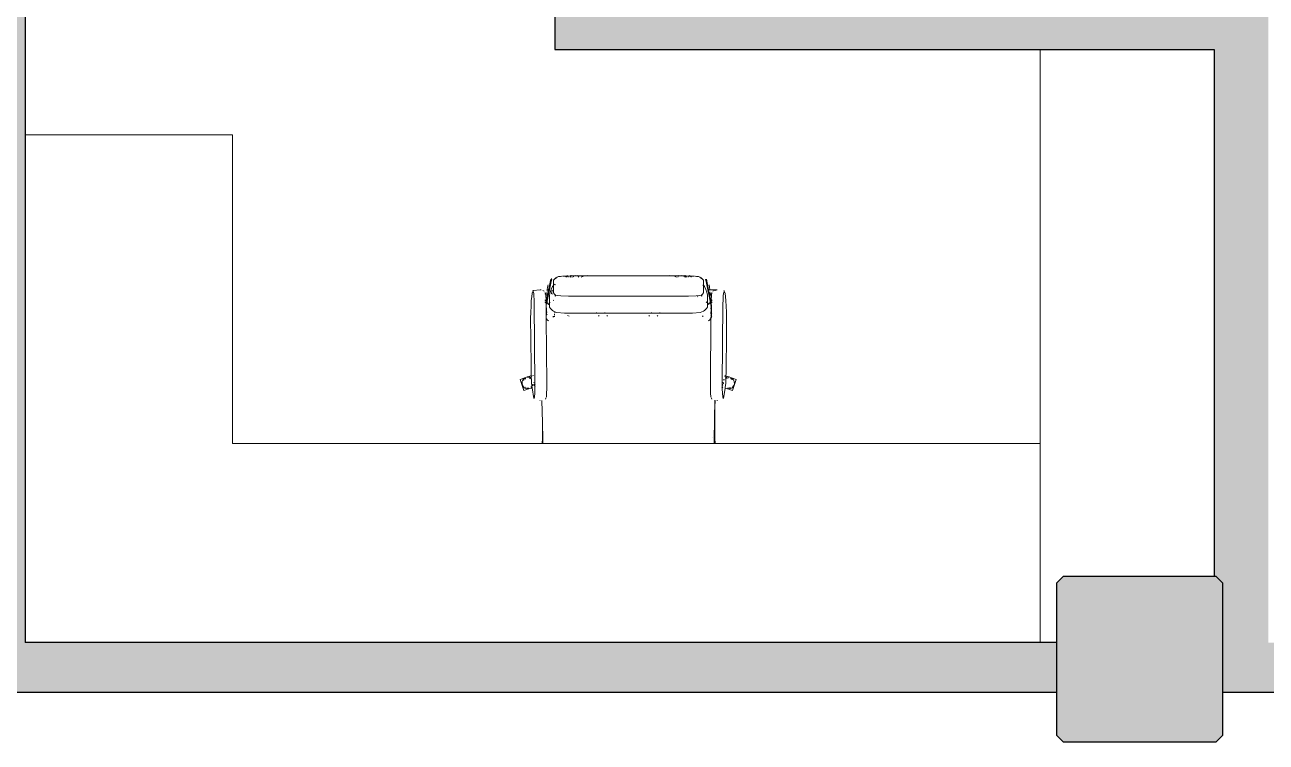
# Model space of a CAD drawing. Header units: metres. Extents: x 44.7 to 67.2, y 8.3 to 25.4.
# Drawn here: x 56.582 to 60.324, y 10.648 to 12.81 of the extents above; entities that cross this region are included whole.
import ezdxf

# ---------------------------------------------------------------- set-up
doc = ezdxf.new("R2010")
doc.units = ezdxf.units.M
doc.layers.add('0A_ HATCH', color=7, linetype='Continuous')
doc.layers.add('0A_MOBILIARIO', color=6, linetype='Continuous', lineweight=5)
doc.layers.add('0A_MUROS', color=7, linetype='Continuous', lineweight=30)

msp = doc.modelspace()

# ---------------------------------------------------------------- hatches: boundary and pattern name
at = {"layer": '0A_ HATCH', "transparency": 33554534}
h = msp.add_hatch(color=256, dxfattribs=at)
h.dxf.hatch_style = 1
h.paths.add_polyline_path([(51.6326, 15.0034), (45.7029, 15.0034), (45.667, 14.8534), (51.6326, 14.8534)])
h.paths.add_polyline_path([(55.4326, 13.8534), (51.4826, 13.8534), (51.4826, 10.9484), (51.6326, 10.9484), (51.6326, 13.7034), (55.4326, 13.7034)])
h.paths.add_polyline_path([(56.5826, 13.8534), (56.4326, 13.8534), (56.4326, 10.9484), (56.5826, 10.9484)])
h.paths.add_polyline_path([(58.3553, 15.0034), (58.1799, 15.0034), (58.1799, 13.8534), (57.5826, 13.8534), (57.5826, 13.7034), (58.1799, 13.7034), (58.1799, 12.7357), (60.1676, 12.7357), (60.1676, 11.1484), (60.1726, 11.1484), (60.1926, 11.1284), (60.1926, 10.7983), (60.1726, 10.7983), (64.5426, 10.7983), (64.5426, 10.9484), (60.3303, 10.9484), (60.3303, 15.0034), (59.3426, 15.0034), (59.3426, 14.7034), (60.1549, 14.7034), (60.1549, 12.9311), (58.3553, 12.9311)])
h = msp.add_hatch(color=256, dxfattribs=at)
h.dxf.hatch_style = 1
h.paths.add_polyline_path([(60.1926, 11.1284), (60.1726, 11.1484), (59.7126, 11.1484), (59.6926, 11.1284), (59.6926, 10.6684), (59.7126, 10.6484), (60.1726, 10.6484), (60.1926, 10.6684)])
h = msp.add_hatch(color=256, dxfattribs=at)
h.dxf.hatch_style = 1
h.paths.add_polyline_path([(59.6926, 10.9484), (44.733, 10.9484), (44.6971, 10.7983), (59.6926, 10.7983)])

# ---------------------------------------------------------------- linework, layer by layer
at = {"layer": '0A_MOBILIARIO'}
for p, q in [((59.6426, 12.7357), (59.6426, 10.9484)), ((57.2076, 12.4784), (56.5826, 12.4784)), ((57.2076, 12.4784), (57.2076, 11.5484)), ((58.1903, 12.0511), (58.1863, 12.0494)), ((58.1967, 12.0519), (58.1903, 12.0511)), ((58.2001, 12.0522), (58.1967, 12.0519)), ((58.2068, 12.0528), (58.2027, 12.0524)), ((58.2166, 12.053), (58.2068, 12.0528)), ((58.2137, 12.0503), (58.213, 12.0496)), ((58.2147, 12.0512), (58.2137, 12.0503)), ((58.2163, 12.0541), (58.217, 12.0533)), ((58.217, 12.0533), (58.2166, 12.053)), ((58.2173, 12.053), (58.2166, 12.053)), ((58.2179, 12.0541), (58.217, 12.0533)), ((58.217, 12.0533), (58.2173, 12.053)), ((58.2264, 12.0532), (58.2173, 12.053)), ((58.2187, 12.0513), (58.2196, 12.0502)), ((58.2196, 12.0502), (58.2199, 12.0496)), ((58.2247, 12.0496), (58.2272, 12.0515)), ((58.2264, 12.0532), (58.2258, 12.0541)), ((58.2292, 12.0532), (58.2264, 12.0532)), ((58.229, 12.0496), (58.2277, 12.0515)), ((58.2296, 12.0532), (58.2292, 12.0532)), ((58.2296, 12.0532), (58.2308, 12.0541)), ((58.241, 12.0532), (58.2296, 12.0532)), ((58.2324, 12.0496), (58.2368, 12.0515)), ((58.241, 12.0532), (58.2431, 12.0541)), ((58.2487, 12.0532), (58.241, 12.0532)), ((58.2481, 12.0541), (58.2487, 12.0532)), ((58.2744, 12.0532), (58.2487, 12.0532)), ((58.25, 12.0515), (58.2514, 12.0496)), ((58.2593, 12.0496), (58.2629, 12.0512)), ((58.2629, 12.0512), (58.2647, 12.0515)), ((58.2744, 12.0532), (58.2793, 12.0541)), ((58.531, 12.0532), (58.2744, 12.0532)), ((58.5262, 12.0541), (58.531, 12.0532)), ((58.5524, 12.0532), (58.531, 12.0532)), ((58.5408, 12.0515), (58.5426, 12.0512)), ((58.5426, 12.0512), (58.5459, 12.0498)), ((58.5499, 12.0498), (58.5512, 12.0515)), ((58.5524, 12.0532), (58.5531, 12.0541)), ((58.5645, 12.0532), (58.5524, 12.0532)), ((58.5624, 12.0541), (58.5645, 12.0532)), ((58.5716, 12.0532), (58.5645, 12.0532)), ((58.5687, 12.0515), (58.5724, 12.0499)), ((58.5704, 12.0541), (58.5716, 12.0532)), ((58.5739, 12.0532), (58.5716, 12.0532)), ((58.5735, 12.0515), (58.5724, 12.0499)), ((58.5747, 12.0532), (58.5739, 12.0532)), ((58.574, 12.0515), (58.5763, 12.0498)), ((58.5754, 12.0541), (58.5747, 12.0532)), ((58.584, 12.053), (58.5747, 12.0532)), ((58.5814, 12.0498), (58.5816, 12.0502)), ((58.5825, 12.0513), (58.5816, 12.0502)), ((58.5849, 12.0541), (58.584, 12.053)), ((58.5871, 12.053), (58.584, 12.053)), ((58.5871, 12.053), (58.5859, 12.0541)), ((58.5963, 12.0528), (58.5871, 12.053)), ((58.5901, 12.0503), (58.5891, 12.0512)), ((58.5901, 12.0503), (58.5906, 12.0498)), ((58.6005, 12.0524), (58.5963, 12.0528)), ((58.6064, 12.0519), (58.603, 12.0522)), ((58.6129, 12.0511), (58.6064, 12.0519)), ((58.6168, 12.0494), (58.6129, 12.0511)), ((58.1578, 12.0191), (58.1566, 12.0115)), ((58.1674, 12.0374), (58.1572, 11.9878)), ((58.1675, 12.0313), (58.1574, 11.9818)), ((58.1578, 12.0191), (58.1595, 12.026)), ((58.1672, 12.0434), (58.1607, 12.0115)), ((58.169, 12.0451), (58.1674, 12.0374)), ((58.1675, 12.0313), (58.1692, 12.039)), ((58.1683, 12.0122), (58.1722, 12.0211)), ((58.1692, 12.039), (58.1704, 12.0433)), ((58.1722, 12.0211), (58.1751, 12.0243)), ((58.1751, 12.0401), (58.178, 12.0438)), ((58.1751, 12.0243), (58.1751, 12.0401)), ((58.1751, 12.0022), (58.1751, 12.0243)), ((58.1772, 12.0262), (58.18, 12.0286)), ((58.1801, 12.0456), (58.178, 12.0438)), ((58.18, 12.0273), (58.1794, 12.0269)), ((58.1797, 12.0446), (58.1797, 12.0446)), ((58.1826, 12.0474), (58.1801, 12.0456)), ((58.1802, 12.0446), (58.1802, 12.0446)), ((58.1835, 12.0476), (58.1814, 12.0459)), ((58.1814, 12.0459), (58.1838, 12.0454)), ((58.1826, 12.0474), (58.1863, 12.0494)), ((58.1863, 12.0494), (58.1835, 12.0476)), ((58.5724, 12.0499), (58.5723, 12.0498)), ((58.5724, 12.0499), (58.5728, 12.0498)), ((58.6168, 12.0494), (58.6202, 12.0473)), ((58.6196, 12.0476), (58.6168, 12.0494)), ((58.6194, 12.0454), (58.6217, 12.0459)), ((58.6217, 12.0459), (58.6196, 12.0476)), ((58.623, 12.0456), (58.6202, 12.0473)), ((58.623, 12.0456), (58.6251, 12.0438)), ((58.6236, 12.0446), (58.6238, 12.0434)), ((58.6239, 12.0432), (58.6238, 12.0434)), ((58.6245, 12.0428), (58.6242, 12.0441)), ((58.6251, 12.0438), (58.6281, 12.0401)), ((58.6259, 12.0264), (58.6281, 12.0245)), ((58.6281, 12.0401), (58.6281, 12.0245)), ((58.6281, 12.0245), (58.6281, 12.0022)), ((58.6281, 12.0245), (58.6282, 12.0244)), ((58.6282, 12.0244), (58.6311, 12.0211)), ((58.6311, 12.0211), (58.6351, 12.0121)), ((58.6334, 12.0433), (58.6346, 12.039)), ((58.6362, 12.0313), (58.6346, 12.039)), ((58.6464, 11.9818), (58.6362, 12.0313)), ((58.6465, 11.9878), (58.6364, 12.0374)), ((58.643, 12.0115), (58.6365, 12.0434)), ((58.646, 12.0191), (58.6443, 12.026)), ((58.6471, 12.0115), (58.646, 12.0191)), ((58.1086, 11.9783), (58.1077, 11.9625)), ((58.1098, 11.9911), (58.1086, 11.9783)), ((58.1111, 12.0004), (58.1098, 11.9911)), ((58.1125, 12.0058), (58.1111, 12.0004)), ((58.1146, 12.0094), (58.1132, 12.008)), ((58.1148, 12.0034), (58.1139, 12.0072)), ((58.1146, 12.0094), (58.1349, 12.0111)), ((58.1146, 12.0094), (58.1351, 12.011)), ((58.1157, 12.0004), (58.1148, 12.0034)), ((58.1157, 12.0004), (58.1166, 11.9928)), ((58.1166, 11.9928), (58.1172, 11.9815)), ((58.1175, 11.9679), (58.1172, 11.9815)), ((58.1349, 12.0111), (58.1381, 12.0112)), ((58.1381, 12.0112), (58.1374, 12.0115)), ((58.1429, 12.0094), (58.1428, 12.0094)), ((58.1476, 12.0077), (58.1429, 12.0094)), ((58.1516, 11.9994), (58.1492, 11.9994)), ((58.1508, 11.9803), (58.1502, 11.9813)), ((58.1505, 12.0034), (58.1514, 12.0004)), ((58.1525, 11.9784), (58.1508, 11.9803)), ((58.1516, 11.9994), (58.1514, 12.0004)), ((58.1523, 11.9928), (58.1516, 11.9994)), ((58.1554, 11.9993), (58.1516, 11.9994)), ((58.1529, 11.9815), (58.1523, 11.9928)), ((58.153, 11.9784), (58.1525, 11.9784)), ((58.153, 11.9784), (58.1529, 11.9815)), ((58.1537, 11.9784), (58.153, 11.9784)), ((58.1531, 11.972), (58.153, 11.9784)), ((58.1537, 11.9847), (58.1547, 11.9856)), ((58.154, 11.9786), (58.1537, 11.9784)), ((58.154, 11.9786), (58.1538, 11.9732)), ((58.1542, 11.9821), (58.154, 11.9786)), ((58.1548, 11.9793), (58.154, 11.9786)), ((58.1544, 11.9848), (58.1542, 11.9821)), ((58.1543, 11.9736), (58.1549, 11.9796)), ((58.1557, 11.9883), (58.1547, 11.9856)), ((58.1549, 11.9796), (58.1548, 11.9793)), ((58.1558, 11.9822), (58.1549, 11.9796)), ((58.1549, 11.9796), (58.1552, 11.982)), ((58.1549, 11.9731), (58.156, 11.9761)), ((58.1554, 11.9993), (58.1551, 11.9947)), ((58.1555, 11.9848), (58.1552, 11.982)), ((58.1555, 12), (58.1554, 11.9993)), ((58.1582, 11.9993), (58.1554, 11.9993)), ((58.1557, 12.002), (58.1557, 12.0028)), ((58.1571, 11.9939), (58.1557, 11.9883)), ((58.1572, 11.9878), (58.1558, 11.9822)), ((58.156, 11.9761), (58.1574, 11.9818)), ((58.1562, 12.0071), (58.1564, 12.0093)), ((58.1565, 12.0102), (58.1566, 12.0109)), ((58.1566, 12.0115), (58.1607, 12.0115)), ((58.1582, 11.9993), (58.1571, 11.9939)), ((58.1607, 12.0115), (58.1582, 11.9993)), ((58.1655, 12.0038), (58.1634, 11.9949)), ((58.1634, 11.9717), (58.1634, 11.9949)), ((58.1655, 12.0038), (58.1683, 12.0122)), ((58.1719, 12.0093), (58.1697, 12.0006)), ((58.1697, 12.0006), (58.1722, 11.998)), ((58.1722, 12.0105), (58.1719, 12.0093)), ((58.1766, 11.9798), (58.1741, 11.9789)), ((58.178, 11.9983), (58.1751, 12.0022)), ((58.1814, 11.9952), (58.178, 11.9983)), ((58.1794, 11.9934), (58.1829, 11.9923)), ((58.1872, 11.994), (58.1814, 11.9952)), ((58.1972, 11.9929), (58.1872, 11.994)), ((58.2204, 11.9919), (58.1972, 11.9929)), ((58.5827, 11.9919), (58.2204, 11.9919)), ((58.6059, 11.9929), (58.5827, 11.9919)), ((58.616, 11.994), (58.6059, 11.9929)), ((58.6095, 11.9907), (58.6101, 11.9908)), ((58.6217, 11.9952), (58.616, 11.994)), ((58.6205, 11.9923), (58.624, 11.9934)), ((58.6251, 11.9983), (58.6217, 11.9952)), ((58.6281, 12.0022), (58.6251, 11.9983)), ((58.6351, 12.0121), (58.6378, 12.0039)), ((58.64, 11.9949), (58.6378, 12.0039)), ((58.64, 11.9949), (58.64, 11.9717)), ((58.6455, 11.9993), (58.643, 12.0115)), ((58.643, 12.0115), (58.6471, 12.0115)), ((58.6466, 11.9939), (58.6455, 11.9993)), ((58.6483, 11.9993), (58.6455, 11.9993)), ((58.6464, 11.9818), (58.6478, 11.9761)), ((58.6479, 11.9822), (58.6465, 11.9878)), ((58.648, 11.9883), (58.6466, 11.9939)), ((58.6471, 12.0114), (58.6471, 12.0115)), ((58.6471, 12.0115), (58.6656, 12.0112)), ((58.6472, 12.0107), (58.6471, 12.0114)), ((58.6476, 12.0071), (58.6475, 12.0078)), ((58.6478, 11.9761), (58.6488, 11.9731)), ((58.6488, 11.9796), (58.6479, 11.9822)), ((58.6482, 12.001), (58.648, 12.0028)), ((58.649, 11.9856), (58.648, 11.9883)), ((58.6486, 11.982), (58.6482, 11.9848)), ((58.6483, 11.9993), (58.6483, 12)), ((58.6522, 11.9994), (58.6483, 11.9993)), ((58.6486, 11.9947), (58.6483, 11.9993)), ((58.6486, 11.982), (58.6488, 11.9796)), ((58.6488, 11.9796), (58.6489, 11.9788)), ((58.6489, 11.9793), (58.6488, 11.9796)), ((58.65, 11.9784), (58.6489, 11.9793)), ((58.649, 11.9856), (58.65, 11.9847)), ((58.6508, 11.9784), (58.65, 11.9784)), ((58.6508, 11.9784), (58.6506, 11.972)), ((58.6509, 11.9815), (58.6508, 11.9784)), ((58.6512, 11.9784), (58.6508, 11.9784)), ((58.6509, 11.9815), (58.6515, 11.9928)), ((58.6529, 11.9803), (58.6512, 11.9784)), ((58.6515, 11.9928), (58.6522, 11.9994)), ((58.6522, 11.9994), (58.6523, 12.0004)), ((58.6526, 11.9994), (58.6522, 11.9994)), ((58.6523, 12.0004), (58.6532, 12.0034)), ((58.6535, 11.9813), (58.6529, 11.9803)), ((58.6562, 12.0077), (58.6608, 12.0094)), ((58.6624, 12.0097), (58.6686, 12.011)), ((58.6653, 12.0111), (58.6656, 12.0112)), ((58.6656, 12.0112), (58.6663, 12.0115)), ((58.6656, 12.0112), (58.6689, 12.0112)), ((58.6866, 11.9815), (58.6863, 11.9679)), ((58.6872, 11.9928), (58.6866, 11.9815)), ((58.688, 12.0004), (58.6872, 11.9928)), ((58.6889, 12.0034), (58.688, 12.0004)), ((58.6889, 12.0034), (58.6898, 12.0072)), ((58.6891, 12.0094), (58.6906, 12.008)), ((58.6913, 12.0058), (58.6927, 12.0004)), ((58.6927, 12.0004), (58.694, 11.9911)), ((58.694, 11.9911), (58.6951, 11.9783)), ((58.6951, 11.9783), (58.696, 11.9625)), ((58.107, 11.9444), (58.1066, 11.9246)), ((58.1077, 11.9625), (58.107, 11.9444)), ((58.1175, 11.9679), (58.1195, 11.7285)), ((58.1504, 11.9747), (58.1508, 11.974)), ((58.1508, 11.974), (58.1525, 11.9721)), ((58.1525, 11.9721), (58.1531, 11.972)), ((58.1531, 11.9715), (58.1525, 11.9721)), ((58.1531, 11.972), (58.1538, 11.972)), ((58.1531, 11.9715), (58.1531, 11.972)), ((58.1532, 11.9679), (58.1531, 11.9715)), ((58.1536, 11.971), (58.1531, 11.9715)), ((58.1532, 11.9677), (58.1535, 11.9681)), ((58.1532, 11.9679), (58.1532, 11.9677)), ((58.1532, 11.9677), (58.1535, 11.9252)), ((58.1535, 11.9681), (58.1536, 11.9697)), ((58.1535, 11.9681), (58.154, 11.9687)), ((58.1536, 11.971), (58.1536, 11.9697)), ((58.1541, 11.9705), (58.1536, 11.971)), ((58.1538, 11.9721), (58.1542, 11.9725)), ((58.1542, 11.9721), (58.1538, 11.9721)), ((58.1538, 11.9721), (58.1538, 11.9721)), ((58.1538, 11.972), (58.1538, 11.9721)), ((58.1538, 11.9566), (58.1539, 11.9566)), ((58.1539, 11.9566), (58.1538, 11.9563)), ((58.1541, 11.9438), (58.1538, 11.9437)), ((58.1538, 11.9399), (58.154, 11.9405)), ((58.1542, 11.955), (58.1539, 11.9566)), ((58.154, 11.9687), (58.1541, 11.9705)), ((58.154, 11.9687), (58.1546, 11.9695)), ((58.154, 11.9405), (58.1541, 11.9438)), ((58.1549, 11.9697), (58.1541, 11.9705)), ((58.1541, 11.9438), (58.1542, 11.9456)), ((58.1566, 11.9444), (58.1541, 11.9438)), ((58.1542, 11.9725), (58.1543, 11.9736)), ((58.1542, 11.9725), (58.1549, 11.9731)), ((58.1542, 11.9721), (58.1542, 11.9725)), ((58.158, 11.9722), (58.1542, 11.9721)), ((58.1542, 11.9716), (58.1542, 11.9721)), ((58.1543, 11.9514), (58.1542, 11.955)), ((58.1542, 11.9456), (58.1543, 11.9514)), ((58.1546, 11.9695), (58.1549, 11.9697)), ((58.1551, 11.9695), (58.1549, 11.9697)), ((58.1563, 11.9695), (58.1551, 11.9695)), ((58.1557, 11.9701), (58.1577, 11.9713)), ((58.1602, 11.969), (58.1588, 11.9706)), ((58.1609, 11.9691), (58.1593, 11.9674)), ((58.1593, 11.9674), (58.1612, 11.9685)), ((58.1609, 11.9691), (58.1602, 11.969)), ((58.1634, 11.9717), (58.1609, 11.9691)), ((58.1625, 11.9694), (58.1609, 11.9691)), ((58.1635, 11.9718), (58.1634, 11.9717)), ((58.1634, 11.97), (58.1634, 11.9717)), ((58.164, 11.9706), (58.1634, 11.97)), ((58.1634, 11.9589), (58.1634, 11.97)), ((58.1663, 11.9552), (58.1634, 11.9589)), ((58.1655, 11.9732), (58.1635, 11.9718)), ((58.1663, 11.9552), (58.1723, 11.9489)), ((58.1723, 11.9489), (58.1755, 11.9466)), ((58.1791, 11.9454), (58.1755, 11.9466)), ((58.179, 11.9441), (58.1784, 11.944)), ((58.1788, 11.9387), (58.1787, 11.9353)), ((58.1791, 11.9454), (58.179, 11.9441)), ((58.1797, 11.9443), (58.179, 11.9441)), ((58.179, 11.9441), (58.179, 11.9439)), ((58.179, 11.9439), (58.179, 11.9425)), ((58.1855, 11.9434), (58.1791, 11.9454)), ((58.1802, 11.9443), (58.1797, 11.9443)), ((58.2087, 11.9413), (58.1855, 11.9434)), ((58.3064, 11.9413), (58.2087, 11.9413)), ((58.3064, 11.9413), (58.3049, 11.9434)), ((58.3065, 11.9412), (58.3064, 11.9413)), ((58.3315, 11.9413), (58.3064, 11.9413)), ((58.3299, 11.9434), (58.3315, 11.9413)), ((58.3315, 11.9413), (58.3315, 11.9412)), ((58.4697, 11.9413), (58.3315, 11.9413)), ((58.4696, 11.9412), (58.4697, 11.9413)), ((58.4697, 11.9413), (58.4713, 11.9434)), ((58.4948, 11.9413), (58.4697, 11.9413)), ((58.4948, 11.9413), (58.4947, 11.9412)), ((58.4963, 11.9434), (58.4948, 11.9413)), ((58.5947, 11.9413), (58.4948, 11.9413)), ((58.6178, 11.9434), (58.5947, 11.9413)), ((58.6279, 11.9466), (58.6178, 11.9434)), ((58.6279, 11.9466), (58.631, 11.9489)), ((58.631, 11.9489), (58.6371, 11.9552)), ((58.6378, 11.9732), (58.6355, 11.9749)), ((58.6365, 11.9738), (58.6356, 11.9744)), ((58.6377, 11.9725), (58.6365, 11.9738)), ((58.64, 11.9589), (58.6371, 11.9552)), ((58.64, 11.9717), (58.6423, 11.9691)), ((58.64, 11.9717), (58.64, 11.9589)), ((58.6423, 11.9691), (58.6408, 11.9694)), ((58.6423, 11.9691), (58.6439, 11.9674)), ((58.6432, 11.969), (58.6423, 11.9691)), ((58.6428, 11.9681), (58.6439, 11.9674)), ((58.6446, 11.9706), (58.6432, 11.969)), ((58.6488, 11.9731), (58.6454, 11.9732)), ((58.6478, 11.9721), (58.6457, 11.9722)), ((58.6462, 11.971), (58.6465, 11.9708)), ((58.6487, 11.9695), (58.6474, 11.9695)), ((58.6479, 11.97), (58.6487, 11.9695)), ((58.6496, 11.9705), (58.6487, 11.9695)), ((58.6487, 11.9695), (58.6498, 11.9682)), ((58.6487, 11.9695), (58.6487, 11.9695)), ((58.6488, 11.9731), (58.65, 11.972)), ((58.6496, 11.955), (58.6495, 11.9544)), ((58.6495, 11.9455), (58.6496, 11.9435)), ((58.6496, 11.9435), (58.6495, 11.9435)), ((58.6496, 11.9716), (58.6496, 11.9705)), ((58.6501, 11.971), (58.6496, 11.9705)), ((58.6496, 11.9705), (58.6498, 11.9682)), ((58.6498, 11.9566), (58.6496, 11.955)), ((58.6503, 11.9428), (58.6496, 11.9435)), ((58.6496, 11.9435), (58.6496, 11.9435)), ((58.6496, 11.9435), (58.6497, 11.9405)), ((58.6497, 11.9405), (58.65, 11.9395)), ((58.6498, 11.9682), (58.6502, 11.9676)), ((58.6505, 11.9566), (58.6498, 11.9566)), ((58.6501, 11.9556), (58.6498, 11.9566)), ((58.65, 11.972), (58.65, 11.9732)), ((58.6501, 11.971), (58.65, 11.972)), ((58.65, 11.972), (58.65, 11.972)), ((58.65, 11.972), (58.6506, 11.972)), ((58.65, 11.9395), (58.6503, 11.9411)), ((58.6503, 11.9395), (58.65, 11.9395)), ((58.6506, 11.9715), (58.6501, 11.971)), ((58.6502, 11.9697), (58.6501, 11.971)), ((58.6501, 11.9639), (58.6504, 11.9594)), ((58.6503, 11.9504), (58.6501, 11.9556)), ((58.6502, 11.9676), (58.6502, 11.9697)), ((58.6502, 11.9676), (58.6506, 11.9672)), ((58.6504, 11.9475), (58.6503, 11.9504)), ((58.6504, 11.9475), (58.6503, 11.9428)), ((58.6503, 11.9428), (58.6503, 11.942)), ((58.6503, 11.9411), (58.6503, 11.942)), ((58.6503, 11.942), (58.6503, 11.9395)), ((58.6503, 11.9395), (58.6503, 11.9338)), ((58.6505, 11.9606), (58.6504, 11.9642)), ((58.6505, 11.9577), (58.6504, 11.9594)), ((58.6505, 11.9566), (58.6504, 11.9475)), ((58.6506, 11.9672), (58.6505, 11.9606)), ((58.6505, 11.9606), (58.6505, 11.9577)), ((58.6505, 11.9577), (58.6505, 11.9566)), ((58.6506, 11.972), (58.6512, 11.9721)), ((58.6512, 11.9721), (58.6506, 11.9715)), ((58.6506, 11.972), (58.6506, 11.9715)), ((58.6506, 11.9715), (58.6506, 11.9679)), ((58.6506, 11.9679), (58.6506, 11.9672)), ((58.6512, 11.9395), (58.6508, 11.9395)), ((58.6509, 11.9478), (58.6511, 11.942)), ((58.6511, 11.942), (58.6509, 11.9422)), ((58.6517, 11.9566), (58.651, 11.9566)), ((58.6511, 11.9666), (58.6517, 11.9658)), ((58.6511, 11.942), (58.6512, 11.9395)), ((58.6517, 11.9414), (58.6511, 11.942)), ((58.6512, 11.9721), (58.6529, 11.974)), ((58.6512, 11.9395), (58.6513, 11.9373)), ((58.6517, 11.9395), (58.6512, 11.9395)), ((58.6517, 11.9658), (58.6517, 11.9566)), ((58.6531, 11.9566), (58.6517, 11.9566)), ((58.6517, 11.9566), (58.6517, 11.9414)), ((58.653, 11.9401), (58.6517, 11.9414)), ((58.6517, 11.9414), (58.6517, 11.9395)), ((58.653, 11.9395), (58.6517, 11.9395)), ((58.6517, 11.9395), (58.6517, 11.9324)), ((58.6529, 11.974), (58.6534, 11.9747)), ((58.6842, 11.7285), (58.6863, 11.9679)), ((58.696, 11.9625), (58.6967, 11.9444)), ((58.6967, 11.9444), (58.6972, 11.9246)), ((58.1066, 11.9246), (58.1064, 11.904)), ((58.1068, 11.8833), (58.1064, 11.904)), ((58.1546, 11.9238), (58.1535, 11.9252)), ((58.1535, 11.9252), (58.1552, 11.7285)), ((58.1566, 11.9378), (58.1538, 11.9351)), ((58.1568, 11.9212), (58.1546, 11.9238)), ((58.1568, 11.9212), (58.1602, 11.9182)), ((58.1753, 11.931), (58.173, 11.929)), ((58.1777, 11.9319), (58.1753, 11.931)), ((58.1786, 11.932), (58.1786, 11.9317)), ((58.1786, 11.9317), (58.1786, 11.9304)), ((58.2228, 11.9321), (58.2173, 11.9342)), ((58.3129, 11.9321), (58.3115, 11.9342)), ((58.3367, 11.9342), (58.3382, 11.9321)), ((58.463, 11.9321), (58.4645, 11.9342)), ((58.4897, 11.9342), (58.4883, 11.9321)), ((58.6252, 11.9317), (58.6251, 11.9325)), ((58.6252, 11.9303), (58.6252, 11.9317)), ((58.6432, 11.9182), (58.6466, 11.9212)), ((58.6466, 11.9212), (58.6487, 11.9238)), ((58.6502, 11.9257), (58.6485, 11.7285)), ((58.6502, 11.9257), (58.6487, 11.9238)), ((58.6503, 11.9338), (58.6495, 11.9346)), ((58.6503, 11.9338), (58.6502, 11.9257)), ((58.6517, 11.9277), (58.6507, 11.9264)), ((58.6517, 11.9324), (58.6508, 11.9333)), ((58.6529, 11.9312), (58.6517, 11.9324)), ((58.6517, 11.9324), (58.6517, 11.9277)), ((58.697, 11.8833), (58.6973, 11.904)), ((58.6972, 11.9246), (58.6973, 11.904)), ((58.1082, 11.7592), (58.1068, 11.8833)), ((58.6955, 11.7592), (58.697, 11.8833)), ((58.1077, 11.7526), (58.0974, 11.7494)), ((58.1061, 11.7518), (58.099, 11.7494)), ((58.1077, 11.7526), (58.1061, 11.7518)), ((58.1084, 11.7525), (58.1061, 11.7518)), ((58.1084, 11.7526), (58.1077, 11.7526)), ((58.1084, 11.7526), (58.1082, 11.7592)), ((58.1085, 11.7526), (58.1084, 11.7526)), ((58.1085, 11.7526), (58.1084, 11.7525)), ((58.1084, 11.7525), (58.1084, 11.7526)), ((58.1084, 11.7486), (58.1084, 11.7525)), ((58.1089, 11.7514), (58.1085, 11.7526)), ((58.1089, 11.7514), (58.1093, 11.7515)), ((58.1093, 11.75), (58.1089, 11.7514)), ((58.1121, 11.7524), (58.1156, 11.7536)), ((58.6923, 11.7514), (58.6916, 11.7516)), ((58.6923, 11.7514), (58.6919, 11.7502)), ((58.6927, 11.7526), (58.6923, 11.7514)), ((58.6935, 11.7526), (58.6927, 11.7526)), ((58.6927, 11.7526), (58.6946, 11.752)), ((58.6946, 11.752), (58.6935, 11.7526)), ((58.6954, 11.7519), (58.6935, 11.7526)), ((58.6951, 11.7518), (58.6946, 11.752)), ((58.6946, 11.752), (58.6954, 11.7518)), ((58.6954, 11.7517), (58.6951, 11.7518)), ((58.6954, 11.7517), (58.6953, 11.7486)), ((58.6955, 11.7592), (58.6954, 11.7519)), ((58.696, 11.7516), (58.6954, 11.7519)), ((58.6954, 11.7519), (58.6954, 11.7518)), ((58.6954, 11.7518), (58.6954, 11.7517)), ((58.6954, 11.7518), (58.696, 11.7516)), ((58.6998, 11.7502), (58.6954, 11.7517)), ((58.696, 11.7516), (58.7038, 11.7494)), ((58.6998, 11.7502), (58.696, 11.7516)), ((58.0974, 11.7494), (58.0752, 11.7415)), ((58.0895, 11.7462), (58.0752, 11.7415)), ((58.0752, 11.7415), (58.0863, 11.7081)), ((58.0812, 11.7356), (58.0806, 11.7285)), ((58.0806, 11.7285), (58.0828, 11.7218)), ((58.0844, 11.7419), (58.0812, 11.7356)), ((58.0828, 11.7218), (58.0874, 11.7164)), ((58.0895, 11.7462), (58.0844, 11.7419)), ((58.0852, 11.7382), (58.0863, 11.7407)), ((58.0864, 11.7403), (58.0854, 11.7383)), ((58.0863, 11.7407), (58.0865, 11.7408)), ((58.0869, 11.7407), (58.0864, 11.7403)), ((58.0874, 11.7164), (58.0937, 11.7132)), ((58.0889, 11.7424), (58.089, 11.7424)), ((58.0891, 11.7425), (58.089, 11.7424)), ((58.091, 11.7442), (58.0891, 11.7425)), ((58.0891, 11.7425), (58.091, 11.7438)), ((58.0898, 11.7465), (58.0895, 11.7462)), ((58.0899, 11.7464), (58.0895, 11.7462)), ((58.0912, 11.7174), (58.0897, 11.718)), ((58.0965, 11.7487), (58.0898, 11.7465)), ((58.0898, 11.7181), (58.0912, 11.7174)), ((58.0918, 11.7445), (58.091, 11.7442)), ((58.091, 11.7438), (58.092, 11.7443)), ((58.095, 11.7156), (58.1005, 11.7152)), ((58.1006, 11.7153), (58.0952, 11.7159)), ((58.0967, 11.7486), (58.0965, 11.7487)), ((58.0967, 11.7486), (58.0966, 11.7486)), ((58.099, 11.7494), (58.0967, 11.7486)), ((58.1036, 11.7481), (58.0967, 11.7486)), ((58.099, 11.7494), (58.0974, 11.7494)), ((58.1005, 11.7152), (58.1006, 11.7153)), ((58.1012, 11.7154), (58.1006, 11.7153)), ((58.1008, 11.7126), (58.1075, 11.7148)), ((58.1026, 11.7446), (58.104, 11.745)), ((58.1026, 11.7446), (58.1044, 11.7448)), ((58.1031, 11.7454), (58.104, 11.745)), ((58.1041, 11.745), (58.1033, 11.7454)), ((58.108, 11.7459), (58.1036, 11.7481)), ((58.104, 11.745), (58.1044, 11.7448)), ((58.104, 11.745), (58.1041, 11.745)), ((58.1041, 11.745), (58.1059, 11.7454)), ((58.1044, 11.7448), (58.1041, 11.745)), ((58.1044, 11.7448), (58.1045, 11.7448)), ((58.1045, 11.7448), (58.107, 11.745)), ((58.1045, 11.7448), (58.1047, 11.7447)), ((58.1047, 11.7447), (58.1085, 11.743)), ((58.1083, 11.7429), (58.1047, 11.7447)), ((58.1061, 11.7454), (58.1052, 11.7456)), ((58.1059, 11.7454), (58.1052, 11.7456)), ((58.1059, 11.7454), (58.1061, 11.7454)), ((58.107, 11.745), (58.1059, 11.7454)), ((58.1061, 11.7454), (58.108, 11.7459)), ((58.1077, 11.7451), (58.1061, 11.7454)), ((58.107, 11.745), (58.1077, 11.7451)), ((58.1086, 11.7444), (58.107, 11.745)), ((58.1075, 11.7149), (58.1077, 11.715)), ((58.1075, 11.7148), (58.1077, 11.715)), ((58.1076, 11.7182), (58.1102, 11.7205)), ((58.1103, 11.7203), (58.1076, 11.718)), ((58.1077, 11.715), (58.1107, 11.7175)), ((58.1077, 11.715), (58.1085, 11.7153)), ((58.108, 11.7459), (58.1085, 11.746)), ((58.1085, 11.7456), (58.108, 11.7459)), ((58.1087, 11.7424), (58.1083, 11.7429)), ((58.1085, 11.746), (58.1084, 11.7486)), ((58.1085, 11.746), (58.1095, 11.7462)), ((58.1085, 11.7456), (58.1085, 11.746)), ((58.1095, 11.7451), (58.1085, 11.7456)), ((58.1086, 11.7444), (58.1085, 11.7456)), ((58.1085, 11.743), (58.1086, 11.7429)), ((58.1109, 11.7161), (58.1085, 11.7153)), ((58.1085, 11.7153), (58.1101, 11.7161)), ((58.1096, 11.7441), (58.1086, 11.7444)), ((58.1086, 11.7429), (58.1086, 11.7444)), ((58.1086, 11.7429), (58.1093, 11.7421)), ((58.1087, 11.7424), (58.1086, 11.7429)), ((58.109, 11.742), (58.1087, 11.7424)), ((58.1088, 11.7389), (58.1087, 11.7424)), ((58.1088, 11.7389), (58.1093, 11.7303)), ((58.1099, 11.7233), (58.1093, 11.7303)), ((58.1102, 11.7205), (58.1099, 11.7233)), ((58.1101, 11.7161), (58.1109, 11.7163)), ((58.1103, 11.7203), (58.1102, 11.7205)), ((58.1106, 11.7182), (58.1103, 11.7203)), ((58.1107, 11.7175), (58.1106, 11.7182)), ((58.1109, 11.7163), (58.1107, 11.7175)), ((58.1109, 11.7161), (58.1109, 11.7163)), ((58.1162, 11.6837), (58.1109, 11.7161)), ((58.1111, 11.7223), (58.1117, 11.7226)), ((58.1115, 11.7223), (58.1112, 11.7216)), ((58.1112, 11.7217), (58.1115, 11.7223)), ((58.1115, 11.7223), (58.1112, 11.7221)), ((58.1132, 11.723), (58.1115, 11.7223)), ((58.1117, 11.7226), (58.1115, 11.7223)), ((58.1115, 11.7223), (58.1117, 11.7226)), ((58.1115, 11.7223), (58.1115, 11.7223)), ((58.1133, 11.7264), (58.1117, 11.7227)), ((58.1117, 11.7227), (58.1136, 11.7264)), ((58.1117, 11.7227), (58.1139, 11.724)), ((58.1117, 11.7227), (58.1117, 11.7226)), ((58.1128, 11.7224), (58.1133, 11.7231)), ((58.1132, 11.723), (58.1128, 11.7224)), ((58.1139, 11.724), (58.1132, 11.723)), ((58.1133, 11.7231), (58.1132, 11.723)), ((58.1133, 11.727), (58.1133, 11.7264)), ((58.1133, 11.7231), (58.1139, 11.7238)), ((58.114, 11.7233), (58.1133, 11.7231)), ((58.1139, 11.724), (58.1139, 11.724)), ((58.1166, 11.7328), (58.1165, 11.7332)), ((58.1166, 11.7322), (58.1166, 11.7328)), ((58.1169, 11.7284), (58.117, 11.7285)), ((58.1176, 11.7252), (58.1172, 11.7266)), ((58.1176, 11.7252), (58.1174, 11.725)), ((58.1195, 11.7264), (58.1176, 11.7252)), ((58.1192, 11.7204), (58.1176, 11.7252)), ((58.1195, 11.7192), (58.1191, 11.7191)), ((58.1192, 11.7204), (58.1195, 11.7204)), ((58.1195, 11.7197), (58.1192, 11.7204)), ((58.1192, 11.7188), (58.1195, 11.7191)), ((58.1195, 11.7191), (58.1194, 11.7133)), ((58.1195, 11.7285), (58.1195, 11.7264)), ((58.1204, 11.727), (58.1195, 11.7264)), ((58.1195, 11.7264), (58.1195, 11.7204)), ((58.1195, 11.7204), (58.1203, 11.7207)), ((58.1195, 11.7204), (58.1195, 11.7197)), ((58.1196, 11.7192), (58.1195, 11.7197)), ((58.1195, 11.7197), (58.1195, 11.7192)), ((58.1196, 11.7192), (58.1195, 11.7192)), ((58.1195, 11.7191), (58.1196, 11.7192)), ((58.1195, 11.7192), (58.1195, 11.7191)), ((58.1552, 11.7285), (58.1552, 11.7133)), ((58.6485, 11.7285), (58.6486, 11.7133)), ((58.6836, 11.7253), (58.6834, 11.7254)), ((58.6834, 11.7253), (58.6836, 11.7252)), ((58.6836, 11.7252), (58.6834, 11.7246)), ((58.6834, 11.7186), (58.6843, 11.7183)), ((58.6834, 11.7181), (58.6843, 11.7179)), ((58.6834, 11.7179), (58.684, 11.7176)), ((58.6842, 11.7272), (58.6836, 11.7253)), ((58.6842, 11.7247), (58.6836, 11.7253)), ((58.6836, 11.7253), (58.6836, 11.7252)), ((58.6836, 11.7252), (58.6842, 11.7247)), ((58.684, 11.7176), (58.6843, 11.7176)), ((58.6843, 11.7176), (58.684, 11.7176)), ((58.6842, 11.7272), (58.6842, 11.7285)), ((58.6845, 11.728), (58.6842, 11.7272)), ((58.6842, 11.7247), (58.6842, 11.7272)), ((58.6846, 11.7245), (58.6842, 11.7247)), ((58.6842, 11.7247), (58.6846, 11.7245)), ((58.6843, 11.7183), (58.6842, 11.7247)), ((58.6842, 11.7247), (58.6842, 11.7247)), ((58.6843, 11.7284), (58.6845, 11.728)), ((58.6843, 11.7284), (58.6845, 11.7281)), ((58.6843, 11.7183), (58.6858, 11.7178)), ((58.6843, 11.7179), (58.6843, 11.7183)), ((58.6843, 11.7179), (58.685, 11.7176)), ((58.6843, 11.7176), (58.6843, 11.7179)), ((58.6843, 11.7176), (58.6858, 11.7172)), ((58.6843, 11.7133), (58.6843, 11.7176)), ((58.685, 11.7176), (58.6843, 11.7176)), ((58.6843, 11.7176), (58.6843, 11.7176)), ((58.6846, 11.7284), (58.6845, 11.7281)), ((58.6845, 11.7281), (58.6845, 11.728)), ((58.6845, 11.7281), (58.685, 11.7274)), ((58.6845, 11.728), (58.685, 11.7271)), ((58.6861, 11.7238), (58.6846, 11.7245)), ((58.6849, 11.7284), (58.685, 11.7274)), ((58.685, 11.7274), (58.6851, 11.7272)), ((58.685, 11.7274), (58.685, 11.7271)), ((58.685, 11.7271), (58.6852, 11.7268)), ((58.685, 11.7271), (58.6851, 11.7257)), ((58.685, 11.7176), (58.6858, 11.7174)), ((58.6858, 11.7176), (58.685, 11.7176)), ((58.6851, 11.7272), (58.6851, 11.7283)), ((58.6851, 11.7272), (58.6864, 11.7253)), ((58.6852, 11.7268), (58.6851, 11.7272)), ((58.6851, 11.7257), (58.6861, 11.7238)), ((58.6862, 11.7238), (58.6861, 11.7238)), ((58.6861, 11.7238), (58.6862, 11.7236)), ((58.6871, 11.7323), (58.6875, 11.728)), ((58.6872, 11.7329), (58.6873, 11.7333)), ((58.6874, 11.7332), (58.6872, 11.7326)), ((58.6877, 11.7279), (58.6872, 11.7325)), ((58.6876, 11.6837), (58.6927, 11.7153)), ((58.6877, 11.7404), (58.6884, 11.7412)), ((58.6882, 11.7412), (58.6877, 11.7406)), ((58.6889, 11.7412), (58.6883, 11.7392)), ((58.6896, 11.7393), (58.6909, 11.7409)), ((58.6912, 11.7408), (58.6899, 11.7393)), ((58.6927, 11.7153), (58.6928, 11.7155)), ((58.6927, 11.7153), (58.6935, 11.715)), ((58.6928, 11.7156), (58.6932, 11.7182)), ((58.6928, 11.7155), (58.6928, 11.7156)), ((58.6928, 11.7156), (58.693, 11.7154)), ((58.6928, 11.7155), (58.693, 11.7154)), ((58.6929, 11.7189), (58.6932, 11.7186)), ((58.6932, 11.7184), (58.693, 11.7186)), ((58.693, 11.7154), (58.6937, 11.7152)), ((58.693, 11.7154), (58.6935, 11.715)), ((58.6932, 11.7186), (58.6939, 11.7233)), ((58.6932, 11.7186), (58.6936, 11.7182)), ((58.6932, 11.7184), (58.6932, 11.7186)), ((58.6932, 11.7182), (58.6932, 11.7184)), ((58.6937, 11.718), (58.6932, 11.7184)), ((58.6935, 11.715), (58.6937, 11.7149)), ((58.6935, 11.715), (58.6937, 11.7148)), ((58.6937, 11.7148), (58.7004, 11.7126)), ((58.6939, 11.7233), (58.6945, 11.7303)), ((58.6942, 11.7456), (58.6951, 11.7454)), ((58.6951, 11.7454), (58.6942, 11.7452)), ((58.6942, 11.745), (58.6952, 11.7449)), ((58.6942, 11.7437), (58.6951, 11.7441)), ((58.6951, 11.744), (58.6942, 11.7435)), ((58.6952, 11.7469), (58.6943, 11.7464)), ((58.6945, 11.7303), (58.6949, 11.7389)), ((58.6949, 11.7389), (58.6951, 11.744)), ((58.6951, 11.7454), (58.6952, 11.7454)), ((58.6952, 11.7454), (58.6951, 11.7454)), ((58.6951, 11.7441), (58.6952, 11.7449)), ((58.6951, 11.7441), (58.6965, 11.7447)), ((58.6965, 11.7447), (58.6951, 11.744)), ((58.6951, 11.744), (58.6951, 11.7441)), ((58.6952, 11.7469), (58.6953, 11.7486)), ((58.6976, 11.7481), (58.6952, 11.7469)), ((58.6952, 11.7454), (58.6952, 11.7469)), ((58.696, 11.7456), (58.6952, 11.7454)), ((58.6952, 11.7454), (58.6986, 11.7446)), ((58.6952, 11.7449), (58.6952, 11.7454)), ((58.6952, 11.7454), (58.6952, 11.7454)), ((58.6952, 11.7449), (58.6967, 11.7448)), ((58.6967, 11.7448), (58.6965, 11.7447)), ((58.6986, 11.7446), (58.6967, 11.7448)), ((58.6979, 11.7454), (58.6973, 11.7451)), ((58.6974, 11.7451), (58.6981, 11.7454)), ((58.7047, 11.7487), (58.6976, 11.7481)), ((58.7006, 11.7153), (58.7, 11.7155)), ((58.7032, 11.7156), (58.7006, 11.7153)), ((58.7006, 11.7153), (58.7007, 11.7152)), ((58.7021, 11.7459), (58.7007, 11.7458)), ((58.7007, 11.7152), (58.7035, 11.7154)), ((58.7008, 11.7457), (58.7021, 11.7459)), ((58.7027, 11.7459), (58.7021, 11.7459)), ((58.7038, 11.7494), (58.7022, 11.7494)), ((58.7027, 11.7459), (58.7027, 11.746)), ((58.726, 11.7415), (58.7038, 11.7494)), ((58.7114, 11.7465), (58.7047, 11.7487)), ((58.707, 11.7161), (58.706, 11.7159)), ((58.7062, 11.7156), (58.7068, 11.7157)), ((58.7068, 11.7157), (58.7087, 11.7167)), ((58.7085, 11.7167), (58.707, 11.7161)), ((58.7075, 11.7132), (58.7138, 11.7164)), ((58.7092, 11.7443), (58.7102, 11.7438)), ((58.7102, 11.7442), (58.7094, 11.7445)), ((58.7121, 11.7425), (58.7102, 11.7442)), ((58.7102, 11.7438), (58.7121, 11.7425)), ((58.7168, 11.7419), (58.7114, 11.7465)), ((58.7143, 11.7407), (58.7121, 11.7425)), ((58.7121, 11.7425), (58.7147, 11.7408)), ((58.7138, 11.7164), (58.7184, 11.7218)), ((58.7149, 11.7081), (58.726, 11.7415)), ((58.72, 11.7356), (58.7168, 11.7419)), ((58.7184, 11.7218), (58.7206, 11.7285)), ((58.7206, 11.7285), (58.72, 11.7356)), ((58.0863, 11.7081), (58.1005, 11.7127)), ((58.0937, 11.7132), (58.1005, 11.7127)), ((58.1005, 11.7127), (58.1008, 11.7128)), ((58.1005, 11.7127), (58.1008, 11.7126)), ((58.1182, 11.6892), (58.1172, 11.6837)), ((58.1182, 11.6892), (58.119, 11.6996)), ((58.1194, 11.7133), (58.119, 11.6996)), ((58.1354, 11.6774), (58.1342, 11.6775)), ((58.1402, 11.678), (58.1419, 11.6119)), ((58.1514, 11.6816), (58.1533, 11.6874)), ((58.1547, 11.6995), (58.1539, 11.6892)), ((58.1552, 11.7133), (58.1547, 11.6995)), ((58.6486, 11.7133), (58.649, 11.6995)), ((58.6498, 11.6892), (58.649, 11.6995)), ((58.6523, 11.6816), (58.6504, 11.6874)), ((58.661, 11.6229), (58.6614, 11.6784)), ((58.6615, 11.6336), (58.6618, 11.6783)), ((58.6621, 11.6586), (58.6623, 11.6782)), ((58.6621, 11.6586), (58.6626, 11.6782)), ((58.6683, 11.6774), (58.6696, 11.6775)), ((58.6843, 11.7133), (58.6848, 11.6996)), ((58.6848, 11.6996), (58.6855, 11.6892)), ((58.6855, 11.6892), (58.6865, 11.6837)), ((58.7004, 11.713), (58.7012, 11.7127)), ((58.7004, 11.7128), (58.7007, 11.7127)), ((58.7004, 11.7126), (58.7007, 11.7127)), ((58.7007, 11.7127), (58.7149, 11.7081)), ((58.7007, 11.7127), (58.7012, 11.7127)), ((58.7012, 11.7127), (58.7075, 11.7132)), ((58.7012, 11.7127), (58.7149, 11.7081)), ((58.6615, 11.6336), (58.6621, 11.6586)), ((58.6618, 11.6187), (58.6621, 11.6586)), ((58.1419, 11.6119), (58.1419, 11.5641)), ((58.1424, 11.5949), (58.1419, 11.6119)), ((58.6609, 11.6122), (58.6597, 11.5663)), ((58.6609, 11.6122), (58.6615, 11.6336)), ((58.6609, 11.6122), (58.6609, 11.5642)), ((58.6614, 11.6194), (58.6615, 11.6336)), ((58.6618, 11.5696), (58.6614, 11.6194)), ((58.6618, 11.5696), (58.6618, 11.6187)), ((58.1411, 11.5483), (58.1419, 11.5641)), ((58.1424, 11.5949), (58.1424, 11.5642)), ((58.1428, 11.5778), (58.1424, 11.5949)), ((58.1424, 11.5642), (58.1424, 11.5483)), ((58.1427, 11.5483), (58.1428, 11.5642)), ((58.1428, 11.5642), (58.1428, 11.5778)), ((58.1431, 11.5665), (58.1428, 11.5778)), ((58.1433, 11.5527), (58.1431, 11.5665)), ((58.6534, 11.5664), (58.6534, 11.5666)), ((58.6597, 11.5663), (58.6596, 11.5527)), ((58.6609, 11.5642), (58.661, 11.5484)), ((58.6618, 11.5641), (58.6618, 11.5696)), ((58.6619, 11.563), (58.6618, 11.5696)), ((58.6618, 11.5641), (58.6619, 11.563)), ((59.6426, 11.5484), (57.2076, 11.5484)), ((58.1411, 11.5483), (58.1411, 11.5483)), ((58.1411, 11.5483), (58.1424, 11.5483)), ((58.1424, 11.5483), (58.1411, 11.5483)), ((58.1411, 11.5481), (58.1411, 11.5483)), ((58.1411, 11.5479), (58.1411, 11.5481)), ((58.1411, 11.5481), (58.1424, 11.5481)), ((58.1424, 11.5479), (58.1411, 11.5479)), ((58.1424, 11.5483), (58.1424, 11.5481)), ((58.1424, 11.5483), (58.1424, 11.5483)), ((58.1424, 11.5483), (58.1427, 11.5483)), ((58.1427, 11.5483), (58.1424, 11.5483)), ((58.1424, 11.5481), (58.1424, 11.5479)), ((58.1424, 11.5481), (58.1427, 11.5481)), ((58.1427, 11.5479), (58.1424, 11.5479)), ((58.1427, 11.5483), (58.1446, 11.5483)), ((58.1427, 11.5481), (58.1427, 11.5483)), ((58.1446, 11.5483), (58.1427, 11.5483)), ((58.1427, 11.5483), (58.1427, 11.5483)), ((58.1427, 11.5479), (58.1427, 11.5481)), ((58.1427, 11.5481), (58.1446, 11.5481)), ((58.1447, 11.5479), (58.1427, 11.5479)), ((58.1433, 11.5527), (58.1446, 11.5483)), ((58.1446, 11.5483), (58.3838, 11.5483)), ((58.3838, 11.5483), (58.1446, 11.5483)), ((58.1446, 11.5483), (58.1446, 11.5481)), ((58.1446, 11.5483), (58.1446, 11.5483)), ((58.1446, 11.5481), (58.1447, 11.5479)), ((58.1446, 11.5481), (58.1679, 11.5481)), ((58.3838, 11.5481), (58.1447, 11.5479)), ((58.1679, 11.5481), (58.3838, 11.5483)), ((58.1679, 11.5481), (58.3838, 11.5481)), ((58.3838, 11.5483), (58.6583, 11.5484)), ((58.6583, 11.5483), (58.3838, 11.5483)), ((58.3838, 11.5483), (58.5997, 11.5481)), ((58.6582, 11.5479), (58.3838, 11.5481)), ((58.3838, 11.5481), (58.5997, 11.5481)), ((58.5997, 11.5481), (58.6582, 11.5481)), ((58.5997, 11.5481), (58.6582, 11.5481)), ((58.6582, 11.5481), (58.6583, 11.5483)), ((58.6582, 11.5479), (58.6582, 11.5481)), ((58.6582, 11.5481), (58.6582, 11.5481)), ((58.6582, 11.5481), (58.661, 11.5481)), ((58.6582, 11.5481), (58.661, 11.5481)), ((58.661, 11.5479), (58.6582, 11.5479)), ((58.6583, 11.5484), (58.6596, 11.5527)), ((58.6583, 11.5483), (58.6583, 11.5484)), ((58.6583, 11.5484), (58.661, 11.5484)), ((58.661, 11.5483), (58.6583, 11.5483)), ((58.661, 11.5484), (58.661, 11.5483)), ((58.661, 11.5484), (58.6617, 11.5484)), ((58.6617, 11.5483), (58.661, 11.5483)), ((58.661, 11.5483), (58.661, 11.5481)), ((58.661, 11.5481), (58.661, 11.5479)), ((58.661, 11.5481), (58.6617, 11.5481)), ((58.661, 11.5481), (58.6617, 11.5481)), ((58.661, 11.5481), (58.661, 11.5481)), ((58.6617, 11.5479), (58.661, 11.5479)), ((58.6617, 11.5484), (58.6619, 11.5598)), ((58.6617, 11.5484), (58.6626, 11.5484)), ((58.6617, 11.5483), (58.6617, 11.5484)), ((58.6626, 11.5483), (58.6617, 11.5483)), ((58.6617, 11.5481), (58.6617, 11.5483)), ((58.6617, 11.5479), (58.6617, 11.5481)), ((58.6617, 11.5481), (58.6626, 11.5481)), ((58.6617, 11.5481), (58.6626, 11.5481)), ((58.6617, 11.5481), (58.6617, 11.5481)), ((58.6626, 11.5479), (58.6617, 11.5479)), ((58.6619, 11.5598), (58.6619, 11.563)), ((58.6619, 11.563), (58.6626, 11.5484)), ((58.6626, 11.5484), (58.6626, 11.5483)), ((58.6626, 11.5483), (58.6626, 11.5481)), ((58.6626, 11.5481), (58.6626, 11.5479)), ((58.6626, 11.5481), (58.6626, 11.5481))]:
    msp.add_line(p, q, dxfattribs=at)
at = {"layer": '0A_MUROS'}
for p, q in [((56.5826, 13.8534), (56.5826, 10.9484)), ((58.1799, 13.7034), (58.1799, 12.7357)), ((58.1799, 12.7357), (60.1676, 12.7357)), ((60.1676, 12.7357), (60.1676, 11.1484)), ((59.6926, 10.9484), (56.5826, 10.9484)), ((60.1926, 10.9484), (60.1926, 10.9484)), ((59.6926, 10.7983), (44.6971, 10.7983)), ((64.5426, 10.7983), (60.1926, 10.7983)), ((60.1426, 10.6484), (60.1426, 10.6483))]:
    msp.add_line(p, q, dxfattribs=at)
msp.add_lwpolyline([(59.6926, 10.6684), (59.6926, 11.1284), (59.7126, 11.1484), (60.1726, 11.1484), (60.1926, 11.1284), (60.1926, 10.6684), (60.1726, 10.6484), (59.7126, 10.6484), (59.6926, 10.6684)], dxfattribs=at)

doc.saveas('drawing.dxf')
